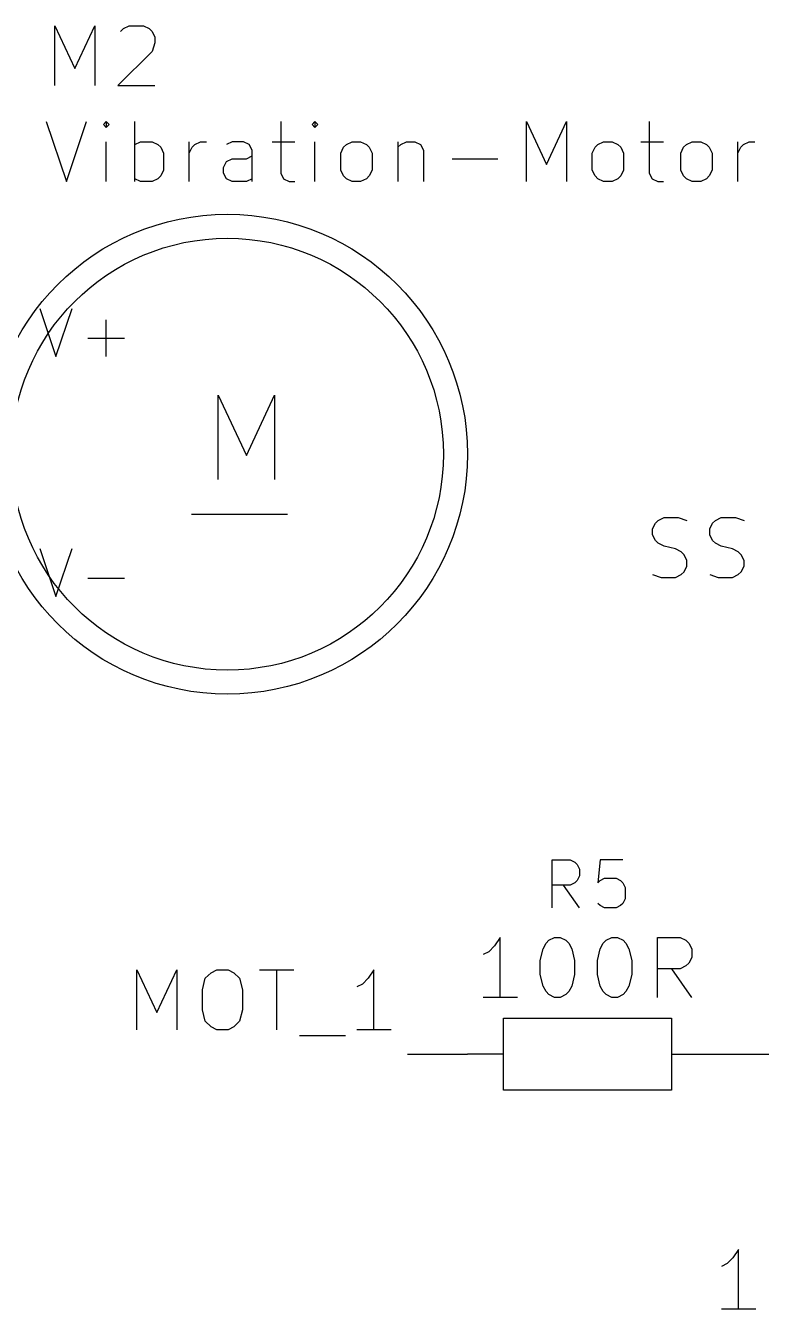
# Model space of a CAD drawing. Header units: inches. Extents: x 0.4 to 16.1, y -11.3 to -0.4.
# Drawn here: x 5.132 to 5.745, y -4.163 to -3.093 of the extents above; entities that cross this region are included whole.
import ezdxf

# ---------------------------------------------------------------- set-up
doc = ezdxf.new("R2010")
doc.units = ezdxf.units.IN
doc.header["$MEASUREMENT"] = 0
for name, color, linetype in [('GREENSIXTYFIVE', 129, 'CONTINUOUS'), ('LIGHTGREEN', 92, 'CONTINUOUS'), ('RED', 14, 'CONTINUOUS'), ('REDSIX', 19, 'CONTINUOUS')]:
    doc.layers.add(name, color=color, linetype=linetype)

msp = doc.modelspace()

# ---------------------------------------------------------------- linework, layer by layer
at = {"layer": 'GREENSIXTYFIVE', "linetype": 'CONTINUOUS'}
for p, q in [((5.1563, -3.1428), (5.1563, -3.0928)), ((5.1563, -3.0928), (5.1729, -3.1285)), ((5.1563, -3.1428), (5.1563, -3.0928)), ((5.1563, -3.0928), (5.1729, -3.1285)), ((5.1729, -3.1285), (5.1896, -3.0928)), ((5.1729, -3.1285), (5.1896, -3.0928)), ((5.1896, -3.0928), (5.1896, -3.1428)), ((5.1896, -3.0928), (5.1896, -3.1428)), ((5.211, -3.0976), (5.2134, -3.0952)), ((5.211, -3.0976), (5.2134, -3.0952)), ((5.2134, -3.0952), (5.2182, -3.0928)), ((5.2134, -3.0952), (5.2182, -3.0928)), ((5.2182, -3.0928), (5.2301, -3.0928)), ((5.2182, -3.0928), (5.2301, -3.0928)), ((5.2301, -3.0928), (5.2349, -3.0952)), ((5.2301, -3.0928), (5.2349, -3.0952)), ((5.2349, -3.0952), (5.2372, -3.0976)), ((5.2349, -3.0952), (5.2372, -3.0976)), ((5.2372, -3.0976), (5.2396, -3.1023)), ((5.2372, -3.0976), (5.2396, -3.1023)), ((5.2396, -3.1023), (5.2396, -3.1071)), ((5.2396, -3.1023), (5.2396, -3.1071)), ((5.2396, -3.1071), (5.2372, -3.1142)), ((5.2396, -3.1071), (5.2372, -3.1142)), ((5.2372, -3.1142), (5.2087, -3.1428)), ((5.2372, -3.1142), (5.2087, -3.1428)), ((5.2087, -3.1428), (5.2396, -3.1428)), ((5.2087, -3.1428), (5.2396, -3.1428)), ((5.1491, -3.1728), (5.1658, -3.2228)), ((5.1491, -3.1728), (5.1658, -3.2228)), ((5.1658, -3.2228), (5.1825, -3.1728)), ((5.1658, -3.2228), (5.1825, -3.1728)), ((5.1991, -3.1728), (5.1968, -3.1752)), ((5.1991, -3.1728), (5.1968, -3.1752)), ((5.1968, -3.1752), (5.1991, -3.1776)), ((5.1968, -3.1752), (5.1991, -3.1776)), ((5.2015, -3.1752), (5.1991, -3.1728)), ((5.1991, -3.1728), (5.1991, -3.1776)), ((5.2015, -3.1752), (5.1991, -3.1728)), ((5.1991, -3.1728), (5.1991, -3.1776)), ((5.1991, -3.1776), (5.2015, -3.1752)), ((5.1991, -3.1776), (5.2015, -3.1752)), ((5.2229, -3.2228), (5.2229, -3.1728)), ((5.2229, -3.2228), (5.2229, -3.1728)), ((5.3444, -3.1728), (5.3444, -3.2157)), ((5.3444, -3.1728), (5.3444, -3.2157)), ((5.3729, -3.1728), (5.3706, -3.1752)), ((5.3729, -3.1728), (5.3706, -3.1752)), ((5.3706, -3.1752), (5.3729, -3.1776)), ((5.3706, -3.1752), (5.3729, -3.1776)), ((5.3753, -3.1752), (5.3729, -3.1728)), ((5.3729, -3.1728), (5.3729, -3.1776)), ((5.3753, -3.1752), (5.3729, -3.1728)), ((5.3729, -3.1728), (5.3729, -3.1776)), ((5.3729, -3.1776), (5.3753, -3.1752)), ((5.3729, -3.1776), (5.3753, -3.1752)), ((5.5491, -3.2228), (5.5491, -3.1728)), ((5.5491, -3.1728), (5.5658, -3.2085)), ((5.5491, -3.2228), (5.5491, -3.1728)), ((5.5491, -3.1728), (5.5658, -3.2085)), ((5.5658, -3.2085), (5.5825, -3.1728)), ((5.5658, -3.2085), (5.5825, -3.1728)), ((5.5825, -3.1728), (5.5825, -3.2228)), ((5.5825, -3.1728), (5.5825, -3.2228)), ((5.6515, -3.1728), (5.6515, -3.2157)), ((5.6515, -3.1728), (5.6515, -3.2157)), ((5.1991, -3.2228), (5.1991, -3.1895)), ((5.1991, -3.2228), (5.1991, -3.1895)), ((5.2229, -3.1919), (5.2277, -3.1895)), ((5.2229, -3.1919), (5.2277, -3.1895)), ((5.2277, -3.1895), (5.2372, -3.1895)), ((5.2277, -3.1895), (5.2372, -3.1895)), ((5.2372, -3.1895), (5.242, -3.1919)), ((5.2372, -3.1895), (5.242, -3.1919)), ((5.242, -3.1919), (5.2444, -3.1942)), ((5.242, -3.1919), (5.2444, -3.1942)), ((5.2444, -3.1942), (5.2468, -3.199)), ((5.2444, -3.1942), (5.2468, -3.199)), ((5.2468, -3.199), (5.2468, -3.2133)), ((5.2468, -3.199), (5.2468, -3.2133)), ((5.2682, -3.2228), (5.2682, -3.1895)), ((5.2682, -3.2228), (5.2682, -3.1895)), ((5.2682, -3.199), (5.2706, -3.1942)), ((5.2682, -3.199), (5.2706, -3.1942)), ((5.2706, -3.1942), (5.2729, -3.1919)), ((5.2706, -3.1942), (5.2729, -3.1919)), ((5.2729, -3.1919), (5.2777, -3.1895)), ((5.2729, -3.1919), (5.2777, -3.1895)), ((5.2777, -3.1895), (5.2825, -3.1895)), ((5.2777, -3.1895), (5.2825, -3.1895)), ((5.3039, -3.1895), (5.2991, -3.1919)), ((5.3039, -3.1895), (5.2991, -3.1919)), ((5.3134, -3.1895), (5.3039, -3.1895)), ((5.3134, -3.1895), (5.3039, -3.1895)), ((5.3182, -3.1919), (5.3134, -3.1895)), ((5.3182, -3.1919), (5.3134, -3.1895)), ((5.3206, -3.1966), (5.3182, -3.1919)), ((5.3206, -3.1966), (5.3182, -3.1919)), ((5.3206, -3.2228), (5.3206, -3.1966)), ((5.3206, -3.2228), (5.3206, -3.1966)), ((5.3372, -3.1895), (5.3563, -3.1895)), ((5.3372, -3.1895), (5.3563, -3.1895)), ((5.3729, -3.2228), (5.3729, -3.1895)), ((5.3729, -3.2228), (5.3729, -3.1895)), ((5.3944, -3.199), (5.3968, -3.1942)), ((5.3944, -3.199), (5.3968, -3.1942)), ((5.3944, -3.2133), (5.3944, -3.199)), ((5.3944, -3.2133), (5.3944, -3.199)), ((5.3968, -3.1942), (5.3991, -3.1919)), ((5.3968, -3.1942), (5.3991, -3.1919)), ((5.3991, -3.1919), (5.4039, -3.1895)), ((5.3991, -3.1919), (5.4039, -3.1895)), ((5.4039, -3.1895), (5.411, -3.1895)), ((5.4039, -3.1895), (5.411, -3.1895)), ((5.411, -3.1895), (5.4158, -3.1919)), ((5.411, -3.1895), (5.4158, -3.1919)), ((5.4158, -3.1919), (5.4182, -3.1942)), ((5.4158, -3.1919), (5.4182, -3.1942)), ((5.4182, -3.1942), (5.4206, -3.199)), ((5.4182, -3.1942), (5.4206, -3.199)), ((5.4206, -3.199), (5.4206, -3.2133)), ((5.4206, -3.199), (5.4206, -3.2133)), ((5.442, -3.1895), (5.442, -3.2228)), ((5.442, -3.1895), (5.442, -3.2228)), ((5.442, -3.1942), (5.4444, -3.1919)), ((5.442, -3.1942), (5.4444, -3.1919)), ((5.4444, -3.1919), (5.4491, -3.1895)), ((5.4444, -3.1919), (5.4491, -3.1895)), ((5.4491, -3.1895), (5.4563, -3.1895)), ((5.4491, -3.1895), (5.4563, -3.1895)), ((5.4563, -3.1895), (5.461, -3.1919)), ((5.4563, -3.1895), (5.461, -3.1919)), ((5.461, -3.1919), (5.4634, -3.1966)), ((5.461, -3.1919), (5.4634, -3.1966)), ((5.4634, -3.1966), (5.4634, -3.2228)), ((5.4634, -3.1966), (5.4634, -3.2228)), ((5.6039, -3.199), (5.6063, -3.1942)), ((5.6039, -3.199), (5.6063, -3.1942)), ((5.6039, -3.2133), (5.6039, -3.199)), ((5.6039, -3.2133), (5.6039, -3.199)), ((5.6063, -3.1942), (5.6087, -3.1919)), ((5.6063, -3.1942), (5.6087, -3.1919)), ((5.6087, -3.1919), (5.6134, -3.1895)), ((5.6087, -3.1919), (5.6134, -3.1895)), ((5.6134, -3.1895), (5.6206, -3.1895)), ((5.6134, -3.1895), (5.6206, -3.1895)), ((5.6206, -3.1895), (5.6253, -3.1919)), ((5.6206, -3.1895), (5.6253, -3.1919)), ((5.6253, -3.1919), (5.6277, -3.1942)), ((5.6253, -3.1919), (5.6277, -3.1942)), ((5.6277, -3.1942), (5.6301, -3.199)), ((5.6277, -3.1942), (5.6301, -3.199)), ((5.6301, -3.199), (5.6301, -3.2133)), ((5.6301, -3.199), (5.6301, -3.2133)), ((5.6444, -3.1895), (5.6634, -3.1895)), ((5.6444, -3.1895), (5.6634, -3.1895)), ((5.6777, -3.199), (5.6801, -3.1942)), ((5.6777, -3.199), (5.6801, -3.1942)), ((5.6777, -3.2133), (5.6777, -3.199)), ((5.6777, -3.2133), (5.6777, -3.199)), ((5.6801, -3.1942), (5.6825, -3.1919)), ((5.6801, -3.1942), (5.6825, -3.1919)), ((5.6825, -3.1919), (5.6872, -3.1895)), ((5.6825, -3.1919), (5.6872, -3.1895)), ((5.6872, -3.1895), (5.6944, -3.1895)), ((5.6872, -3.1895), (5.6944, -3.1895)), ((5.6944, -3.1895), (5.6991, -3.1919)), ((5.6944, -3.1895), (5.6991, -3.1919)), ((5.6991, -3.1919), (5.7015, -3.1942)), ((5.6991, -3.1919), (5.7015, -3.1942)), ((5.7015, -3.1942), (5.7039, -3.199)), ((5.7015, -3.1942), (5.7039, -3.199)), ((5.7039, -3.199), (5.7039, -3.2133)), ((5.7039, -3.199), (5.7039, -3.2133)), ((5.7253, -3.2228), (5.7253, -3.1895)), ((5.7253, -3.2228), (5.7253, -3.1895)), ((5.7253, -3.199), (5.7277, -3.1942)), ((5.7253, -3.199), (5.7277, -3.1942)), ((5.7277, -3.1942), (5.7301, -3.1919)), ((5.7277, -3.1942), (5.7301, -3.1919)), ((5.7301, -3.1919), (5.7348, -3.1895)), ((5.7301, -3.1919), (5.7348, -3.1895)), ((5.7348, -3.1895), (5.7396, -3.1895)), ((5.7348, -3.1895), (5.7396, -3.1895)), ((5.2968, -3.2109), (5.2991, -3.2061)), ((5.2968, -3.2109), (5.2991, -3.2061)), ((5.2991, -3.2061), (5.3039, -3.2038)), ((5.2991, -3.2061), (5.3039, -3.2038)), ((5.3039, -3.2038), (5.3158, -3.2038)), ((5.3039, -3.2038), (5.3158, -3.2038)), ((5.3158, -3.2038), (5.3206, -3.2014)), ((5.3158, -3.2038), (5.3206, -3.2014)), ((5.4872, -3.2038), (5.5253, -3.2038)), ((5.4872, -3.2038), (5.5253, -3.2038)), ((5.2277, -3.2228), (5.2229, -3.2204)), ((5.2277, -3.2228), (5.2229, -3.2204)), ((5.242, -3.2204), (5.2372, -3.2228)), ((5.242, -3.2204), (5.2372, -3.2228)), ((5.2444, -3.218), (5.242, -3.2204)), ((5.2444, -3.218), (5.242, -3.2204)), ((5.2468, -3.2133), (5.2444, -3.218)), ((5.2468, -3.2133), (5.2444, -3.218)), ((5.2968, -3.2157), (5.2968, -3.2109)), ((5.2968, -3.2157), (5.2968, -3.2109)), ((5.2991, -3.2204), (5.2968, -3.2157)), ((5.2991, -3.2204), (5.2968, -3.2157)), ((5.3039, -3.2228), (5.2991, -3.2204)), ((5.3039, -3.2228), (5.2991, -3.2204)), ((5.3206, -3.2204), (5.3158, -3.2228)), ((5.3206, -3.2204), (5.3158, -3.2228)), ((5.3444, -3.2157), (5.3468, -3.2204)), ((5.3444, -3.2157), (5.3468, -3.2204)), ((5.3468, -3.2204), (5.3515, -3.2228)), ((5.3468, -3.2204), (5.3515, -3.2228)), ((5.3968, -3.218), (5.3944, -3.2133)), ((5.3968, -3.218), (5.3944, -3.2133)), ((5.3991, -3.2204), (5.3968, -3.218)), ((5.3991, -3.2204), (5.3968, -3.218)), ((5.4039, -3.2228), (5.3991, -3.2204)), ((5.4039, -3.2228), (5.3991, -3.2204)), ((5.4158, -3.2204), (5.411, -3.2228)), ((5.4158, -3.2204), (5.411, -3.2228)), ((5.4182, -3.218), (5.4158, -3.2204)), ((5.4182, -3.218), (5.4158, -3.2204)), ((5.4206, -3.2133), (5.4182, -3.218)), ((5.4206, -3.2133), (5.4182, -3.218)), ((5.6063, -3.218), (5.6039, -3.2133)), ((5.6063, -3.218), (5.6039, -3.2133)), ((5.6087, -3.2204), (5.6063, -3.218)), ((5.6087, -3.2204), (5.6063, -3.218)), ((5.6134, -3.2228), (5.6087, -3.2204)), ((5.6134, -3.2228), (5.6087, -3.2204)), ((5.6253, -3.2204), (5.6206, -3.2228)), ((5.6253, -3.2204), (5.6206, -3.2228)), ((5.6277, -3.218), (5.6253, -3.2204)), ((5.6277, -3.218), (5.6253, -3.2204)), ((5.6301, -3.2133), (5.6277, -3.218)), ((5.6301, -3.2133), (5.6277, -3.218)), ((5.6515, -3.2157), (5.6539, -3.2204)), ((5.6515, -3.2157), (5.6539, -3.2204)), ((5.6539, -3.2204), (5.6587, -3.2228)), ((5.6539, -3.2204), (5.6587, -3.2228)), ((5.6801, -3.218), (5.6777, -3.2133)), ((5.6801, -3.218), (5.6777, -3.2133)), ((5.6825, -3.2204), (5.6801, -3.218)), ((5.6825, -3.2204), (5.6801, -3.218)), ((5.6872, -3.2228), (5.6825, -3.2204)), ((5.6872, -3.2228), (5.6825, -3.2204)), ((5.6991, -3.2204), (5.6944, -3.2228)), ((5.6991, -3.2204), (5.6944, -3.2228)), ((5.7015, -3.218), (5.6991, -3.2204)), ((5.7015, -3.218), (5.6991, -3.2204)), ((5.7039, -3.2133), (5.7015, -3.218)), ((5.7039, -3.2133), (5.7015, -3.218)), ((5.2372, -3.2228), (5.2277, -3.2228)), ((5.2372, -3.2228), (5.2277, -3.2228)), ((5.3158, -3.2228), (5.3039, -3.2228)), ((5.3158, -3.2228), (5.3039, -3.2228)), ((5.3515, -3.2228), (5.3563, -3.2228)), ((5.3515, -3.2228), (5.3563, -3.2228)), ((5.411, -3.2228), (5.4039, -3.2228)), ((5.411, -3.2228), (5.4039, -3.2228)), ((5.6206, -3.2228), (5.6134, -3.2228)), ((5.6206, -3.2228), (5.6134, -3.2228)), ((5.6587, -3.2228), (5.6634, -3.2228)), ((5.6587, -3.2228), (5.6634, -3.2228)), ((5.6944, -3.2228), (5.6872, -3.2228)), ((5.6944, -3.2228), (5.6872, -3.2228)), ((5.1438, -3.3285), (5.1571, -3.3685)), ((5.1438, -3.3285), (5.1571, -3.3685)), ((5.1571, -3.3685), (5.1705, -3.3285)), ((5.1571, -3.3685), (5.1705, -3.3285)), ((5.199, -3.3685), (5.199, -3.338)), ((5.199, -3.3685), (5.199, -3.338)), ((5.1838, -3.3533), (5.2143, -3.3533)), ((5.1838, -3.3533), (5.2143, -3.3533)), ((5.6543, -3.5123), (5.6567, -3.5076)), ((5.6543, -3.5123), (5.6567, -3.5076)), ((5.6567, -3.5076), (5.659, -3.5052)), ((5.6567, -3.5076), (5.659, -3.5052)), ((5.659, -3.5052), (5.6638, -3.5028)), ((5.659, -3.5052), (5.6638, -3.5028)), ((5.6638, -3.5028), (5.6757, -3.5028)), ((5.6638, -3.5028), (5.6757, -3.5028)), ((5.6757, -3.5028), (5.6829, -3.5052)), ((5.6757, -3.5028), (5.6829, -3.5052)), ((5.7019, -3.5123), (5.7043, -3.5076)), ((5.7019, -3.5123), (5.7043, -3.5076)), ((5.7043, -3.5076), (5.7067, -3.5052)), ((5.7043, -3.5076), (5.7067, -3.5052)), ((5.7067, -3.5052), (5.7114, -3.5028)), ((5.7067, -3.5052), (5.7114, -3.5028)), ((5.7114, -3.5028), (5.7233, -3.5028)), ((5.7114, -3.5028), (5.7233, -3.5028)), ((5.7233, -3.5028), (5.7305, -3.5052)), ((5.7233, -3.5028), (5.7305, -3.5052)), ((5.6543, -3.5171), (5.6543, -3.5123)), ((5.6543, -3.5171), (5.6543, -3.5123)), ((5.6567, -3.5219), (5.6543, -3.5171)), ((5.6567, -3.5219), (5.6543, -3.5171)), ((5.7019, -3.5171), (5.7019, -3.5123)), ((5.7019, -3.5171), (5.7019, -3.5123)), ((5.7043, -3.5219), (5.7019, -3.5171)), ((5.7043, -3.5219), (5.7019, -3.5171)), ((5.1438, -3.5285), (5.1571, -3.5685)), ((5.1438, -3.5285), (5.1571, -3.5685)), ((5.1571, -3.5685), (5.1705, -3.5285)), ((5.1571, -3.5685), (5.1705, -3.5285)), ((5.659, -3.5242), (5.6567, -3.5219)), ((5.659, -3.5242), (5.6567, -3.5219)), ((5.6638, -3.5266), (5.659, -3.5242)), ((5.6638, -3.5266), (5.659, -3.5242)), ((5.6733, -3.529), (5.6638, -3.5266)), ((5.6733, -3.529), (5.6638, -3.5266)), ((5.6781, -3.5314), (5.6733, -3.529)), ((5.6781, -3.5314), (5.6733, -3.529)), ((5.7067, -3.5242), (5.7043, -3.5219)), ((5.7067, -3.5242), (5.7043, -3.5219)), ((5.7114, -3.5266), (5.7067, -3.5242)), ((5.7114, -3.5266), (5.7067, -3.5242)), ((5.721, -3.529), (5.7114, -3.5266)), ((5.721, -3.529), (5.7114, -3.5266)), ((5.7257, -3.5314), (5.721, -3.529)), ((5.7257, -3.5314), (5.721, -3.529)), ((5.6805, -3.5338), (5.6781, -3.5314)), ((5.6805, -3.5338), (5.6781, -3.5314)), ((5.6829, -3.5385), (5.6805, -3.5338)), ((5.6829, -3.5385), (5.6805, -3.5338)), ((5.6829, -3.5433), (5.6829, -3.5385)), ((5.6829, -3.5433), (5.6829, -3.5385)), ((5.7281, -3.5338), (5.7257, -3.5314)), ((5.7281, -3.5338), (5.7257, -3.5314)), ((5.7305, -3.5385), (5.7281, -3.5338)), ((5.7305, -3.5385), (5.7281, -3.5338)), ((5.7305, -3.5433), (5.7305, -3.5385)), ((5.7305, -3.5433), (5.7305, -3.5385)), ((5.6543, -3.5504), (5.6614, -3.5528)), ((5.6543, -3.5504), (5.6614, -3.5528)), ((5.6733, -3.5528), (5.6781, -3.5504)), ((5.6733, -3.5528), (5.6781, -3.5504)), ((5.6781, -3.5504), (5.6805, -3.548)), ((5.6781, -3.5504), (5.6805, -3.548)), ((5.6805, -3.548), (5.6829, -3.5433)), ((5.6805, -3.548), (5.6829, -3.5433)), ((5.7019, -3.5504), (5.709, -3.5528)), ((5.7019, -3.5504), (5.709, -3.5528)), ((5.721, -3.5528), (5.7257, -3.5504)), ((5.721, -3.5528), (5.7257, -3.5504)), ((5.7257, -3.5504), (5.7281, -3.548)), ((5.7257, -3.5504), (5.7281, -3.548)), ((5.7281, -3.548), (5.7305, -3.5433)), ((5.7281, -3.548), (5.7305, -3.5433)), ((5.1838, -3.5533), (5.2143, -3.5533)), ((5.1838, -3.5533), (5.2143, -3.5533)), ((5.6614, -3.5528), (5.6733, -3.5528)), ((5.6614, -3.5528), (5.6733, -3.5528)), ((5.709, -3.5528), (5.721, -3.5528)), ((5.709, -3.5528), (5.721, -3.5528)), ((5.5705, -3.8282), (5.5705, -3.7882)), ((5.5705, -3.7882), (5.5857, -3.7882)), ((5.5857, -3.7882), (5.5895, -3.7901)), ((5.5895, -3.7901), (5.5914, -3.7921)), ((5.5914, -3.7921), (5.5933, -3.7959)), ((5.5933, -3.7959), (5.5933, -3.8016)), ((5.6105, -3.7882), (5.6086, -3.8073)), ((5.6295, -3.7882), (5.6105, -3.7882)), ((5.5857, -3.8092), (5.5705, -3.8092)), ((5.5933, -3.8282), (5.58, -3.8092)), ((5.5895, -3.8073), (5.5857, -3.8092)), ((5.5914, -3.8054), (5.5895, -3.8073)), ((5.5933, -3.8016), (5.5914, -3.8054)), ((5.6086, -3.8073), (5.6105, -3.8054)), ((5.6105, -3.8054), (5.6143, -3.8035)), ((5.6143, -3.8035), (5.6238, -3.8035)), ((5.6238, -3.8035), (5.6276, -3.8054)), ((5.6276, -3.8054), (5.6295, -3.8073)), ((5.6295, -3.8073), (5.6314, -3.8111)), ((5.6314, -3.8111), (5.6314, -3.8206)), ((5.6105, -3.8263), (5.6086, -3.8244)), ((5.6143, -3.8282), (5.6105, -3.8263)), ((5.6238, -3.8282), (5.6143, -3.8282)), ((5.6276, -3.8263), (5.6238, -3.8282)), ((5.6295, -3.8244), (5.6276, -3.8263)), ((5.6314, -3.8206), (5.6295, -3.8244)), ((5.5226, -3.8599), (5.5179, -3.8647)), ((5.5274, -3.8528), (5.5226, -3.8599)), ((5.5274, -3.9028), (5.5274, -3.8528)), ((5.5607, -3.8719), (5.5631, -3.8623)), ((5.5631, -3.8623), (5.5655, -3.8576)), ((5.5655, -3.8576), (5.5679, -3.8552)), ((5.5679, -3.8552), (5.5726, -3.8528)), ((5.5726, -3.8528), (5.5774, -3.8528)), ((5.5774, -3.8528), (5.5821, -3.8552)), ((5.5821, -3.8552), (5.5845, -3.8576)), ((5.5845, -3.8576), (5.5869, -3.8623)), ((5.5869, -3.8623), (5.5893, -3.8719)), ((5.6083, -3.8719), (5.6107, -3.8623)), ((5.6107, -3.8623), (5.6131, -3.8576)), ((5.6131, -3.8576), (5.6155, -3.8552)), ((5.6155, -3.8552), (5.6202, -3.8528)), ((5.6202, -3.8528), (5.625, -3.8528)), ((5.625, -3.8528), (5.6298, -3.8552)), ((5.6298, -3.8552), (5.6321, -3.8576)), ((5.6321, -3.8576), (5.6345, -3.8623)), ((5.6345, -3.8623), (5.6369, -3.8719)), ((5.6583, -3.9028), (5.6583, -3.8528)), ((5.6583, -3.8528), (5.6774, -3.8528)), ((5.6774, -3.8528), (5.6821, -3.8552)), ((5.6821, -3.8552), (5.6845, -3.8576)), ((5.6845, -3.8576), (5.6869, -3.8623)), ((5.6869, -3.8623), (5.6869, -3.8695)), ((5.5179, -3.8647), (5.5131, -3.8671)), ((5.5607, -3.8838), (5.5607, -3.8719)), ((5.5893, -3.8719), (5.5893, -3.8838)), ((5.6083, -3.8838), (5.6083, -3.8719)), ((5.6369, -3.8719), (5.6369, -3.8838)), ((5.6869, -3.8695), (5.6845, -3.8742)), ((5.5631, -3.8933), (5.5607, -3.8838)), ((5.5893, -3.8838), (5.5869, -3.8933)), ((5.6107, -3.8933), (5.6083, -3.8838)), ((5.6369, -3.8838), (5.6345, -3.8933)), ((5.6774, -3.879), (5.6583, -3.879)), ((5.6869, -3.9028), (5.6702, -3.879)), ((5.6821, -3.8766), (5.6774, -3.879)), ((5.6845, -3.8742), (5.6821, -3.8766)), ((5.5655, -3.898), (5.5631, -3.8933)), ((5.5869, -3.8933), (5.5845, -3.898)), ((5.6131, -3.898), (5.6107, -3.8933)), ((5.6345, -3.8933), (5.6321, -3.898)), ((5.5417, -3.9028), (5.5131, -3.9028)), ((5.5679, -3.9004), (5.5655, -3.898)), ((5.5726, -3.9028), (5.5679, -3.9004)), ((5.5774, -3.9028), (5.5726, -3.9028)), ((5.5821, -3.9004), (5.5774, -3.9028)), ((5.5845, -3.898), (5.5821, -3.9004)), ((5.6155, -3.9004), (5.6131, -3.898)), ((5.6202, -3.9028), (5.6155, -3.9004)), ((5.625, -3.9028), (5.6202, -3.9028)), ((5.6298, -3.9004), (5.625, -3.9028)), ((5.6321, -3.898), (5.6298, -3.9004)), ((5.726, -4.1128), (5.7212, -4.1199)), ((5.726, -4.1128), (5.7212, -4.1199)), ((5.726, -4.1628), (5.726, -4.1128)), ((5.726, -4.1628), (5.726, -4.1128)), ((5.7164, -4.1247), (5.7117, -4.1271)), ((5.7164, -4.1247), (5.7117, -4.1271)), ((5.7212, -4.1199), (5.7164, -4.1247)), ((5.7212, -4.1199), (5.7164, -4.1247)), ((5.7402, -4.1628), (5.7117, -4.1628)), ((5.7402, -4.1628), (5.7117, -4.1628))]:
    msp.add_line(p, q, dxfattribs=at)
at = {"layer": 'LIGHTGREEN', "linetype": 'CONTINUOUS'}
for p, q in [((5.45, -3.95), (5.5, -3.95)), ((5.7, -3.95), (5.9, -3.95))]:
    msp.add_line(p, q, dxfattribs=at)
at = {"layer": 'RED', "linetype": 'CONTINUOUS'}
for p, q in [((5.2924, -3.471), (5.2924, -3.4009)), ((5.2924, -3.4009), (5.3158, -3.451)), ((5.3158, -3.451), (5.3392, -3.4009)), ((5.3392, -3.4009), (5.3392, -3.471)), ((5.27, -3.5), (5.35, -3.5)), ((5.53, -3.98), (5.53, -3.92)), ((5.53, -3.92), (5.67, -3.92)), ((5.67, -3.92), (5.67, -3.98)), ((5.53, -3.95), (5.5, -3.95)), ((5.67, -3.95), (5.7, -3.95)), ((5.67, -3.98), (5.53, -3.98))]:
    msp.add_line(p, q, dxfattribs=at)
at = {"layer": 'RED'}
for radius in [0.2, 0.18]:
    msp.add_circle((5.3, -3.45), radius, dxfattribs=at)
at = {"layer": 'REDSIX', "linetype": 'CONTINUOUS'}
for p, q in [((5.2245, -3.9298), (5.2245, -3.8798)), ((5.2245, -3.8798), (5.2411, -3.9155)), ((5.2411, -3.9155), (5.2578, -3.8798)), ((5.2578, -3.8798), (5.2578, -3.9298)), ((5.2816, -3.8869), (5.2864, -3.8822)), ((5.2864, -3.8822), (5.2911, -3.8798)), ((5.2911, -3.8798), (5.3006, -3.8798)), ((5.3006, -3.8798), (5.3054, -3.8822)), ((5.3054, -3.8822), (5.3102, -3.8869)), ((5.3268, -3.8798), (5.3554, -3.8798)), ((5.3411, -3.9298), (5.3411, -3.8798)), ((5.4221, -3.8798), (5.4173, -3.8869)), ((5.4221, -3.9298), (5.4221, -3.8798)), ((5.2792, -3.8965), (5.2816, -3.8869)), ((5.3102, -3.8869), (5.3126, -3.8965)), ((5.4126, -3.8917), (5.4078, -3.8941)), ((5.4173, -3.8869), (5.4126, -3.8917)), ((5.2792, -3.9131), (5.2792, -3.8965)), ((5.3126, -3.8965), (5.3126, -3.9131)), ((5.2816, -3.9227), (5.2792, -3.9131)), ((5.3126, -3.9131), (5.3102, -3.9227)), ((5.2864, -3.9274), (5.2816, -3.9227)), ((5.3102, -3.9227), (5.3054, -3.9274)), ((5.2911, -3.9298), (5.2864, -3.9274)), ((5.3006, -3.9298), (5.2911, -3.9298)), ((5.3054, -3.9274), (5.3006, -3.9298)), ((5.3602, -3.9346), (5.3983, -3.9346)), ((5.4364, -3.9298), (5.4078, -3.9298))]:
    msp.add_line(p, q, dxfattribs=at)

doc.saveas('drawing.dxf')
